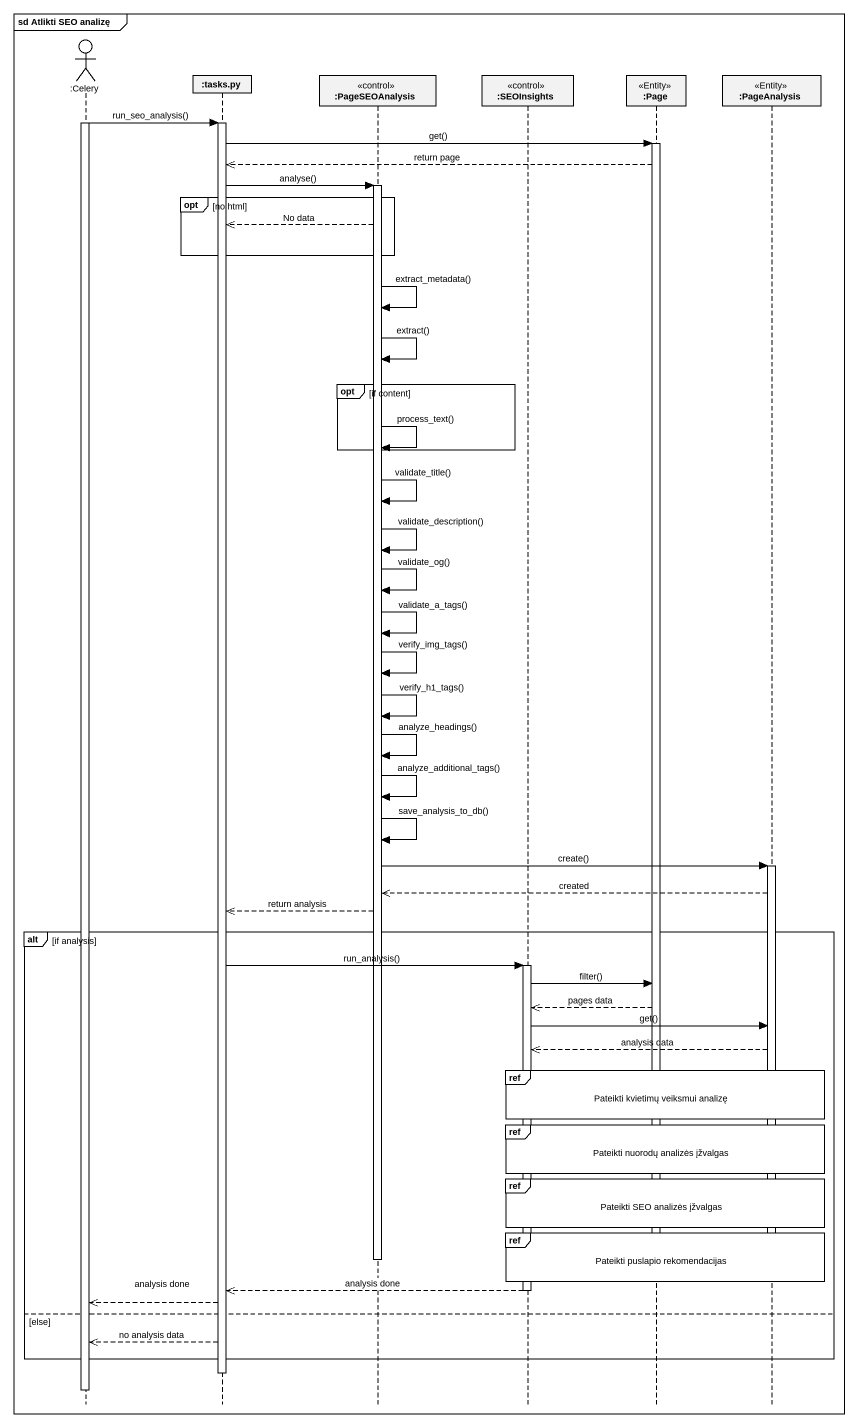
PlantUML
@startuml
mainframe sd Atlikti SEO analizę
hide footbox
actor ":Celery" as Celery
participant ":tasks.py" as tasks_py
participant ":PageSEOAnalysis" as PageSEOAnalysis <<control>>
participant ":SEOInsights" as SEOInsights <<control>>
participant ":Page" as Page_ <<Entity>>
participant ":PageAnalysis" as PageAnalysis <<Entity>>

activate Celery
Celery -> tasks_py : run_seo_analysis()
activate tasks_py
tasks_py -> Page_ : get()
activate Page_
Page_ -->> tasks_py : return page
tasks_py -> PageSEOAnalysis : analyse()
activate PageSEOAnalysis
opt no html
  PageSEOAnalysis -->> tasks_py : No data
end
PageSEOAnalysis -> PageSEOAnalysis : extract_metadata()
PageSEOAnalysis -> PageSEOAnalysis : extract()
opt if content
  PageSEOAnalysis -> PageSEOAnalysis : process_text()
end
PageSEOAnalysis -> PageSEOAnalysis : validate_title()
PageSEOAnalysis -> PageSEOAnalysis : validate_description()
PageSEOAnalysis -> PageSEOAnalysis : validate_og()
PageSEOAnalysis -> PageSEOAnalysis : validate_a_tags()
PageSEOAnalysis -> PageSEOAnalysis : verify_img_tags()
PageSEOAnalysis -> PageSEOAnalysis : verify_h1_tags()
PageSEOAnalysis -> PageSEOAnalysis : analyze_headings()
PageSEOAnalysis -> PageSEOAnalysis : analyze_additional_tags()
PageSEOAnalysis -> PageSEOAnalysis : save_analysis_to_db()
PageSEOAnalysis -> PageAnalysis : create()
activate PageAnalysis
PageAnalysis -->> PageSEOAnalysis : created
PageSEOAnalysis -->> tasks_py : return analysis
alt if analysis
  tasks_py -> SEOInsights : run_analysis()
  activate SEOInsights
  SEOInsights -> Page_ : filter()
  Page_ -->> SEOInsights : pages data
  SEOInsights -> PageAnalysis : get()
  PageAnalysis -->> SEOInsights : analysis data
  ref over SEOInsights, Page_, PageAnalysis : Pateikti kvietimų veiksmui analizę
  ref over SEOInsights, Page_, PageAnalysis : Pateikti nuorodų analizės įžvalgas
  ref over SEOInsights, Page_, PageAnalysis : Pateikti SEO analizės įžvalgas
  ref over SEOInsights, Page_, PageAnalysis : Pateikti puslapio rekomendacijas
  deactivate Page_
  deactivate PageAnalysis
  deactivate PageSEOAnalysis
  SEOInsights -->> tasks_py : analysis done
  deactivate SEOInsights
  tasks_py -->> Celery : analysis done
else else
  tasks_py -->> Celery : no analysis data
end
deactivate tasks_py
deactivate Celery
@enduml
